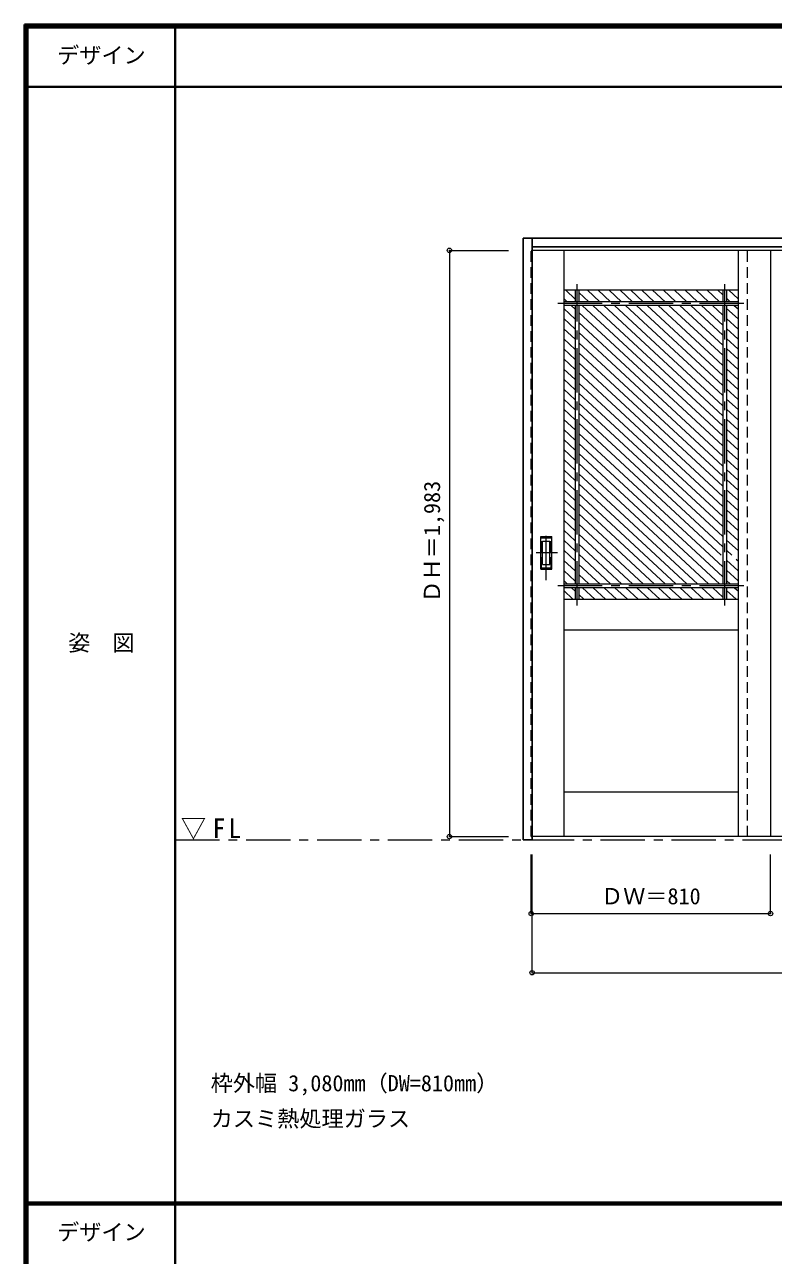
# Model space of a CAD drawing. Units: millimetres, scale not verified. Extents: x -6000 to 5700, y -4307 to 4260.
# Drawn here: x -6000 to -3465, y 12 to 4175 of the extents above; entities that cross this region are included whole.
import ezdxf
from ezdxf.enums import TextEntityAlignment as Align

# ---------------------------------------------------------------- set-up
doc = ezdxf.new("R2010")
doc.units = ezdxf.units.MM
doc.header["$LTSCALE"] = 30
doc.header["$PDMODE"] = 32
doc.header["$PDSIZE"] = 15
doc.linetypes.add('CHAIN1', pattern=[8, 5, -1, 1, -1])
doc.linetypes.add('DASHED1', pattern=[1.8, 1.2, -0.6])
for name, color, linetype, lineweight in [('0-1_通り芯', 7, 'CHAIN1', 18), ('0-2_扉', 7, 'Continuous', 18), ('0-4_枠', 3, 'Continuous', 25), ('0-6_引手', 7, 'Continuous', 18), ('0-B_寸法', 7, 'Continuous', 9), ('0-C_ハッチ', 4, 'Continuous', 9), ('F-1_枠', 6, 'Continuous', 40)]:
    doc.layers.add(name, color=color, linetype=linetype, lineweight=lineweight)
doc.layers.add('0-A_文字', color=7, linetype='Continuous')
doc.layers.add('F-A_文字', color=7, linetype='Continuous')
doc.styles.add('ＭＳ ゴシック', font='')
doc.styles.get('ＭＳ ゴシック').set_extended_font_data('MS Gothic')

msp = doc.modelspace()

# ---------------------------------------------------------------- linework, layer by layer
at = {"layer": '0-1_通り芯'}
msp.add_line((-5490, 1418), (5690, 1418), dxfattribs=at)
at = {"layer": '0-2_扉', "color": 4, "linetype": 'DASHED1', "lineweight": 9}
for p, q in [((-4285, 1428.5), (-4285, 3411.5)), ((-4285, 3411.5), (-4282, 3411.5)), ((-3553, 1428.5), (-3553, 3411.5)), ((-4285, 1428.5), (-4282, 1428.5))]:
    msp.add_line(p, q, dxfattribs=at)
at = {"layer": '0-2_扉'}
for p, q in [((-3475, 3411.5), (-4282, 3411.5)), ((-4175, 3411.5), (-4175, 1428.5)), ((-3585, 3411.5), (-3585, 1428.5)), ((-2743, 3411.5), (-3550, 3411.5)), ((-3475, 3411.5), (-3475, 1428.5)), ((-3585, 3276.5), (-4175, 3276.5)), ((-4136.25, 3276.5), (-4136.25, 3237.75)), ((-4123.75, 3276.5), (-4123.75, 3237.75)), ((-3636.25, 3276.5), (-3636.25, 3237.75)), ((-3623.75, 3276.5), (-3623.75, 3237.75)), ((-3585, 3237.75), (-4175, 3237.75)), ((-3585, 3225.25), (-4175, 3225.25)), ((-4136.25, 3225.25), (-4136.25, 2282.75)), ((-4123.75, 3225.25), (-4123.75, 2282.75)), ((-3636.25, 3225.25), (-3636.25, 2282.75)), ((-3623.75, 3225.25), (-3623.75, 2282.75)), ((-3585, 2282.75), (-4175, 2282.75)), ((-3585, 2270.25), (-4175, 2270.25)), ((-4136.25, 2270.25), (-4136.25, 2231.5)), ((-4123.75, 2270.25), (-4123.75, 2231.5)), ((-3636.25, 2270.25), (-3636.25, 2231.5)), ((-3623.75, 2270.25), (-3623.75, 2231.5)), ((-4175, 2231.5), (-3585, 2231.5)), ((-3585, 2126.5), (-4175, 2126.5)), ((-3585, 1578.5), (-4175, 1578.5)), ((-3475, 1428.5), (-4282, 1428.5)), ((-2743, 1428.5), (-3550, 1428.5))]:
    msp.add_line(p, q, dxfattribs=at)
at = {"layer": '0-2_扉', "linetype": 'CHAIN1'}
for p, q in [((-4130, 2210.43), (-4130, 3297.07)), ((-3630, 2210.43), (-3630, 3297.07)), ((-3564.81, 3231.5), (-4194.8, 3231.5)), ((-3564.81, 2276.5), (-4194.8, 2276.5))]:
    msp.add_line(p, q, dxfattribs=at)
at = {"layer": '0-4_枠'}
for p, q in [((-4282, 1418), (-4282, 3453)), ((-4282, 3423), (-1262, 3423))]:
    msp.add_line(p, q, dxfattribs=at)
at = {"layer": '0-4_枠', "color": 4, "linetype": 'DASHED1', "lineweight": 9}
msp.add_line((-3553, 1428.5), (-3553, 3411.5), dxfattribs=at)
at = {"layer": '0-4_枠'}
for points in [[(-4282, 1418), (-4312, 1418), (-4312, 3453)], [(-4312, 3453), (-1232, 3453), (-1232, 1418)]]:
    msp.add_lwpolyline(points, dxfattribs=at)
at = {"layer": '0-6_引手', "linetype": 'CHAIN1'}
for p, q in [((-4234, 2296.17), (-4234, 2467.02)), ((-4195.93, 2388.4), (-4268.44, 2388.4))]:
    msp.add_line(p, q, dxfattribs=at)
at = {"layer": '0-6_引手'}
for p, q in [((-4253, 2443.4), (-4215, 2443.4)), ((-4253, 2333.4), (-4253, 2443.4)), ((-4246.5, 2427.4), (-4221.5, 2427.4)), ((-4246.5, 2349.4), (-4246.5, 2427.4)), ((-4221.5, 2349.4), (-4221.5, 2427.4)), ((-4215, 2333.4), (-4215, 2443.4)), ((-4253, 2333.4), (-4215, 2333.4)), ((-4246.5, 2349.4), (-4221.5, 2349.4))]:
    msp.add_line(p, q, dxfattribs=at)
at = {"layer": '0-6_引手', "linetype": 'DASHED1'}
for p, q in [((-4218, 2337.4), (-4218, 2439.4)), ((-4250, 2337.4), (-4218, 2337.4))]:
    msp.add_line(p, q, dxfattribs=at)
msp.add_lwpolyline([(-4250, 2337.4), (-4250, 2439.4), (-4218, 2439.4)], dxfattribs=at)
at = {"layer": '0-B_寸法', "color": 4}
for p, q in [((-4562, 3411.5), (-4562, 1428.5)), ((-4562, 3411.5), (-4362, 3411.5)), ((-4562, 1428.5), (-4362, 1428.5)), ((-4285, 1168), (-4285, 1368)), ((-4282, 968), (-4282, 1368)), ((-3475, 1168), (-3475, 1368)), ((-4285, 1168), (-3475, 1168)), ((-4282, 968), (-2072, 968))]:
    msp.add_line(p, q, dxfattribs=at)
at = {"layer": '0-B_寸法'}
for p in [(-4562, 3411.5), (-4562, 1428.5), (-4285, 1168), (-3475, 1168), (-4282, 968)]:
    msp.add_point(p, dxfattribs=at)
at = {"layer": '0-C_ハッチ'}
for p, q in [((-4175, 3248.63), (-4163.25, 3237.75)), ((-4168.3, 3276.5), (-4136.25, 3246.83)), ((-4123.75, 3269.32), (-4089.65, 3237.75)), ((-4094.71, 3276.5), (-4052.86, 3237.75)), ((-4057.91, 3276.5), (-4016.06, 3237.75)), ((-4021.11, 3276.5), (-3979.26, 3237.75)), ((-3984.32, 3276.5), (-3942.47, 3237.75)), ((-3947.52, 3276.5), (-3905.67, 3237.75)), ((-3910.72, 3276.5), (-3868.87, 3237.75)), ((-3873.93, 3276.5), (-3832.08, 3237.75)), ((-3837.13, 3276.5), (-3795.28, 3237.75)), ((-3800.33, 3276.5), (-3758.48, 3237.75)), ((-3763.53, 3276.5), (-3721.68, 3237.75)), ((-3726.74, 3276.5), (-3684.89, 3237.75)), ((-3689.94, 3276.5), (-3648.09, 3237.75)), ((-3653.14, 3276.5), (-3636.25, 3260.86)), ((-3623.75, 3249.28), (-3611.29, 3237.75)), ((-3616.35, 3276.5), (-3585, 3247.47)), ((-4175, 3214.56), (-4136.25, 3178.68)), ((-4149.75, 3225.25), (-4136.25, 3212.75)), ((-4112.95, 3225.25), (-3636.25, 2783.86)), ((-4076.15, 3225.25), (-3636.25, 2817.93)), ((-4039.36, 3225.25), (-3636.25, 2852)), ((-4002.56, 3225.25), (-3636.25, 2886.08)), ((-3965.76, 3225.25), (-3636.25, 2920.15)), ((-3928.97, 3225.25), (-3636.25, 2954.22)), ((-3892.17, 3225.25), (-3636.25, 2988.29)), ((-3855.37, 3225.25), (-3636.25, 3022.36)), ((-3818.58, 3225.25), (-3636.25, 3056.43)), ((-3781.78, 3225.25), (-3636.25, 3090.5)), ((-3744.98, 3225.25), (-3636.25, 3124.57)), ((-3708.18, 3225.25), (-3636.25, 3158.64)), ((-3671.39, 3225.25), (-3636.25, 3192.72)), ((-3623.75, 3215.21), (-3585, 3179.33)), ((-3597.79, 3225.25), (-3585, 3213.4)), ((-4175, 3180.49), (-4136.25, 3144.61)), ((-4123.75, 3201.18), (-3636.25, 2749.79)), ((-4123.75, 3167.11), (-3636.25, 2715.72)), ((-3623.75, 3181.14), (-3585, 3145.26)), ((-4175, 3146.42), (-4136.25, 3110.54)), ((-4123.75, 3133.04), (-3636.25, 2681.65)), ((-3623.75, 3147.07), (-3585, 3111.19)), ((-4175, 3112.35), (-4136.25, 3076.47)), ((-4123.75, 3098.97), (-3636.25, 2647.58)), ((-3623.75, 3113), (-3585, 3077.12)), ((-4175, 3078.28), (-4136.25, 3042.4)), ((-4175, 3044.21), (-4136.25, 3008.33)), ((-4123.75, 3064.9), (-3636.25, 2613.51)), ((-3623.75, 3078.93), (-3585, 3043.05)), ((-3623.75, 3044.86), (-3585, 3008.98)), ((-4175, 3010.14), (-4136.25, 2974.26)), ((-4123.75, 3030.82), (-3636.25, 2579.44)), ((-3623.75, 3010.79), (-3585, 2974.91)), ((-4175, 2976.07), (-4136.25, 2940.19)), ((-4123.75, 2996.75), (-3636.25, 2545.36)), ((-4123.75, 2962.68), (-3636.25, 2511.29)), ((-3623.75, 2976.71), (-3585, 2940.83)), ((-4175, 2941.99), (-4136.25, 2906.11)), ((-4123.75, 2928.61), (-3636.25, 2477.22)), ((-3623.75, 2942.64), (-3585, 2906.76)), ((-4175, 2907.92), (-4136.25, 2872.04)), ((-4175, 2873.85), (-4136.25, 2837.97)), ((-4123.75, 2894.54), (-3636.25, 2443.15)), ((-3623.75, 2908.57), (-3585, 2872.69)), ((-3623.75, 2874.5), (-3585, 2838.62)), ((-4175, 2839.78), (-4136.25, 2803.9)), ((-4123.75, 2860.47), (-3636.25, 2409.08)), ((-3623.75, 2840.43), (-3585, 2804.55)), ((-4175, 2805.71), (-4136.25, 2769.83)), ((-4123.75, 2826.4), (-3642.15, 2380.47)), ((-4123.75, 2792.33), (-3636.25, 2340.94)), ((-3623.75, 2806.36), (-3585, 2770.48)), ((-4175, 2771.64), (-4136.25, 2735.76)), ((-4123.75, 2758.26), (-3636.25, 2306.87)), ((-3623.75, 2772.29), (-3585, 2736.41)), ((-4175, 2737.57), (-4136.25, 2701.69)), ((-4123.75, 2724.19), (-3647, 2282.75)), ((-3623.75, 2738.22), (-3585, 2702.34)), ((-4175, 2703.5), (-4136.25, 2667.62)), ((-4175, 2669.43), (-4136.25, 2633.55)), ((-4123.75, 2690.11), (-3683.8, 2282.75)), ((-3623.75, 2704.15), (-3585, 2668.27)), ((-3623.75, 2670.08), (-3585, 2634.2)), ((-4175, 2635.35), (-4136.25, 2599.48)), ((-4123.75, 2656.04), (-3720.59, 2282.75)), ((-3623.75, 2636), (-3585, 2600.12)), ((-4175, 2601.28), (-4136.25, 2565.4)), ((-4123.75, 2621.97), (-3757.39, 2282.75)), ((-4123.75, 2587.9), (-3794.19, 2282.75)), ((-3623.75, 2601.93), (-3585, 2566.05)), ((-4175, 2567.21), (-4136.25, 2531.33)), ((-4123.75, 2553.83), (-3830.98, 2282.75)), ((-3623.75, 2567.86), (-3585, 2531.98)), ((-4175, 2533.14), (-4136.25, 2497.26)), ((-4175, 2499.07), (-4136.25, 2463.19)), ((-4123.75, 2519.76), (-3867.78, 2282.75)), ((-3623.75, 2533.79), (-3585, 2497.91)), ((-3623.75, 2499.72), (-3585, 2463.84)), ((-4175, 2465), (-4136.25, 2429.12)), ((-4123.75, 2485.69), (-3904.58, 2282.75)), ((-3623.75, 2465.65), (-3585, 2429.77)), ((-4175, 2430.93), (-4136.25, 2395.05)), ((-4123.75, 2451.62), (-3941.37, 2282.75)), ((-4123.75, 2417.55), (-3978.17, 2282.75)), ((-3623.75, 2431.58), (-3585, 2395.7)), ((-4175, 2396.86), (-4136.25, 2360.98)), ((-4123.75, 2383.47), (-4014.97, 2282.75)), ((-3623.75, 2397.51), (-3605.92, 2381)), ((-4175, 2362.79), (-4136.25, 2326.91)), ((-4123.75, 2349.4), (-4051.76, 2282.75)), ((-3623.75, 2363.44), (-3585, 2327.56)), ((-3590.81, 2367), (-3585, 2361.63)), ((-4175, 2328.72), (-4136.25, 2292.84)), ((-4175, 2294.64), (-4162.15, 2282.75)), ((-4123.75, 2315.33), (-4088.56, 2282.75)), ((-3623.75, 2329.36), (-3585, 2293.48)), ((-3623.75, 2295.29), (-3610.2, 2282.75)), ((-4175, 2260.57), (-4143.6, 2231.5)), ((-4148.65, 2270.25), (-4136.25, 2258.76)), ((-4111.86, 2270.25), (-4070.01, 2231.5)), ((-4075.06, 2270.25), (-4033.21, 2231.5)), ((-4038.26, 2270.25), (-3996.41, 2231.5)), ((-4001.47, 2270.25), (-3959.62, 2231.5)), ((-3964.67, 2270.25), (-3922.82, 2231.5)), ((-3927.87, 2270.25), (-3886.02, 2231.5)), ((-3891.08, 2270.25), (-3849.23, 2231.5)), ((-3854.28, 2270.25), (-3812.43, 2231.5)), ((-3817.48, 2270.25), (-3775.63, 2231.5)), ((-3780.69, 2270.25), (-3738.84, 2231.5)), ((-3743.89, 2270.25), (-3702.04, 2231.5)), ((-3707.09, 2270.25), (-3665.24, 2231.5)), ((-3670.3, 2270.25), (-3636.25, 2238.73)), ((-3623.75, 2261.22), (-3591.65, 2231.5)), ((-3596.7, 2270.25), (-3585, 2259.41)), ((-4123.75, 2247.19), (-4106.8, 2231.5))]:
    msp.add_line(p, q, dxfattribs=at)
at = {"layer": 'F-1_枠'}
for p, q in [((-6000, 4175), (5700, 4175)), ((-6000, 4175), (-6000, -4205)), ((-6000, 4170), (5700, 4170)), ((-6000, 4165), (5700, 4165)), ((-5995, 4175), (-5995, -4205)), ((-5990, 4175), (-5990, -4205)), ((-5490, 4175), (-5490, -3790)), ((-6000, 3965), (5700, 3965)), ((-6000, 190.5), (5700, 190.5)), ((-6000, 187.5), (5700, 187.5)), ((-6000, 184.5), (5700, 184.5))]:
    msp.add_line(p, q, dxfattribs=at)

# ---------------------------------------------------------------- texts
at = {"layer": '0-A_文字', "style": 'ＭＳ ゴシック'}
for s, p in [('枠外幅 3,080mm（DW=810mm）', (-5370, 550.5)), ('カスミ熱処理ガラス', (-5370, 430.5))]:
    msp.add_text(s, height=54.99, dxfattribs=at).set_placement(p, align=Align.BOTTOM_LEFT)
at = {"layer": '0-A_文字', "insert": (-5471.25, 1418), "char_height": 65.98, "attachment_point": 7, "style": 'ＭＳ ゴシック'}
msp.add_mtext('\\T1.26;\\W0.95;▽FL', dxfattribs=at)
at = {"layer": '0-B_寸法', "style": 'ＭＳ ゴシック'}
msp.add_text('ＤＨ＝1,983', height=54.99, rotation=90, dxfattribs=at).set_placement((-4577, 2219.75), align=Align.BOTTOM_LEFT)
msp.add_text('ＤＷ＝810', height=54.99, dxfattribs=at).set_placement((-4048.75, 1183), align=Align.BOTTOM_LEFT)
at = {"layer": 'F-A_文字', "style": 'ＭＳ ゴシック'}
for s, p in [('デザイン', (-5890, 4027.5)), ('姿\u3000図', (-5852.5, 2040.25)), ('デザイン', (-5890, 47))]:
    msp.add_text(s, height=54.99, dxfattribs=at).set_placement(p, align=Align.BOTTOM_LEFT)

doc.saveas('drawing.dxf')
